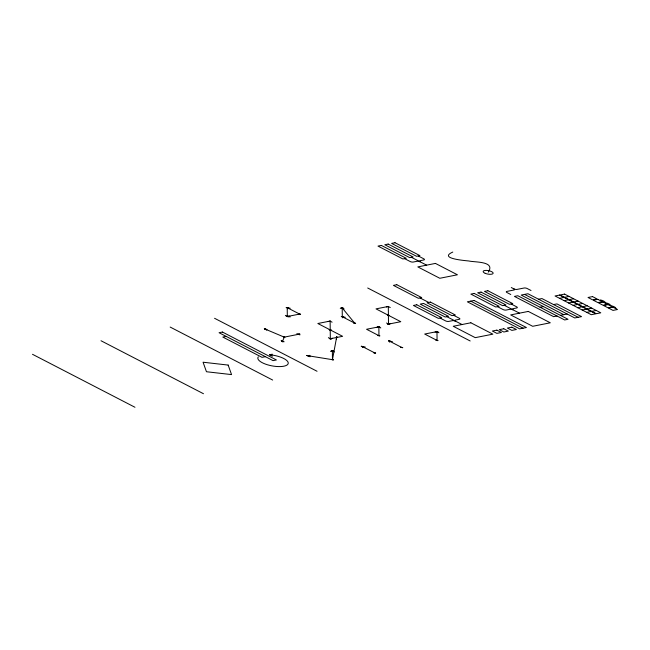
<?xml version="1.0" encoding="UTF-8"?>
<svg xmlns="http://www.w3.org/2000/svg" width="650" height="650" viewBox="0 0 650 650"><rect width="100%" height="100%" fill="white"/><g stroke="black" fill="none" stroke-linecap="round" stroke-linejoin="round"><path stroke-width="0.97" d="M336.359 339.373L336.749 336.562L336.342 337.984M310.017 355.371L307.767 355.704L332.459 359.678L336.749 336.562M287.536 315.486L287.316 316.517L290.282 316.908M284.131 341.762L282.474 341.534L284.237 337.131L299.756 334.059L299.829 334.977M488.264 272.171C495.844 261.04 474.573 262.421 468.894 260.991C464.945 260.561 438.1 258.497 452.79 252.062M289.242 316.014L287.316 316.517L285.374 315.396M340.275 308.392L342.201 307.889L344.142 309.01M328.209 321.563L330.135 321.067L332.077 322.189M386.384 306.946L388.31 306.451L390.252 307.572M332.248 338.252L330.322 338.748L328.38 337.626M390.423 323.635L388.497 324.131L386.555 323.009M376.935 327.34L378.861 326.844L380.803 327.966M330.444 351.333L332.369 350.838L334.311 351.959M435.053 332.109L436.979 331.614L438.921 332.735M226.184 336.399L222.812 337.066L262.023 357.338L265.395 356.671M538.566 299.227L541.938 298.561L578.167 317.289M272.358 356.233L269.506 354.762L272.334 354.201M559.569 298.317L564.062 297.424M564.59 297.318L569.083 296.433M564.094 300.658L568.587 299.764M569.124 299.658L573.617 298.773M540.077 307.247L543.449 306.581M553.572 304.574L556.944 303.908L581.539 316.623L574.787 317.956L527.93 293.735L521.186 295.067L568.043 319.296L564.663 319.963L517.806 295.734L514.434 296.408L553.646 316.672L557.017 316.006M568.62 302.998L573.113 302.104M573.649 301.998L578.142 301.113M573.154 305.338L577.647 304.452M578.175 304.346L582.668 303.452M577.679 307.678L582.173 306.792M582.709 306.686L587.202 305.793M582.205 310.017L586.698 309.132M587.234 309.026L591.727 308.132M560.398 315.339L567.141 314.007M586.739 312.358L591.232 311.472M591.76 311.366L596.253 310.481M296.831 333.71L299.756 334.059M345.264 317.289L342.298 316.729L342.201 307.889L354.689 323.139L342.298 316.729L342.542 317.834M290.192 308.23L287.219 307.669L287.316 316.517L299.618 314.08L287.219 307.669L287.471 308.774M389.675 342.201L389.431 341.104L392.397 341.664M362.513 347.571L362.269 346.474L365.235 347.035M266.719 330.143L265.102 329.062L266.996 329.452M284.399 337.391L284.928 337.326A1.893 0.658 10.5 0 0 284.139 336.895L283.538 336.936A1.893 0.658 10.5 0 0 284.326 337.366L284.318 337.366M265.102 329.062L284.237 337.131M307.767 355.704L310.034 356.761M531.017 290.509L527.166 288.511A2.218 0.772 10.5 0 0 524.079 288.015L517.026 289.412A2.218 0.772 10.5 0 1 513.939 288.909L511.274 287.536M524.558 294.401L563.769 314.673M510.77 294.507L506.919 292.516A2.218 0.772 10.5 0 1 506.902 291.411L513.955 290.014A2.218 0.772 10.5 0 0 513.939 288.909M418.234 255.954L423.824 258.838A2.218 0.772 10.5 0 1 423.841 259.951L420.095 260.691A2.218 0.772 10.5 0 0 420.111 261.796A2.218 0.772 10.5 0 0 417.024 261.292L413.286 262.031A2.218 0.772 10.5 0 1 410.199 261.536L404.601 258.643M511.103 303.964L516.693 306.849A2.218 0.772 10.5 0 1 516.701 307.962L512.964 308.701A2.218 0.772 10.5 0 0 512.98 309.806A2.218 0.772 10.5 0 0 509.892 309.303L506.147 310.05A2.218 0.772 10.5 0 1 503.059 309.546L497.469 306.654M411.418 257.294L426.619 265.159M504.286 305.313L519.488 313.17M470.73 301.145L523.047 328.193M420.03 297.936L428.724 302.429M453.659 315.323L459.257 318.216A2.218 0.772 10.5 0 1 459.266 319.321L455.528 320.06A2.218 0.772 10.5 0 0 455.536 321.165A2.218 0.772 10.5 0 0 452.449 320.669L448.711 321.409A2.218 0.772 10.5 0 1 445.624 320.913L440.034 318.021M446.843 316.672L462.044 324.529M367.705 287.999L470.177 340.974M389.431 341.104L401.83 347.506M362.269 346.474L374.668 352.877M214.565 318.289L317.046 371.264M170.178 327.064L272.659 380.047M101.002 340.746L203.474 393.729M32.5 354.299L134.972 407.274M281.141 340.502L282.474 341.534M332.369 350.838L332.459 359.678M269.506 354.762A15.438 5.354 10.5 0 1 288.218 362.716A15.438 5.354 10.5 0 1 271.578 365.796A15.438 5.354 10.5 0 1 258.342 356.834M610.992 305.719A5.744 1.991 10.5 0 1 615.924 308.441M605.654 302.794A5.744 1.991 10.5 0 1 610.586 305.516M600.372 299.942A5.744 1.991 10.5 0 1 605.304 302.664M286.252 307.491L288.194 307.856L286.252 307.491M286.341 316.331L288.291 316.696L286.341 316.331M298.642 313.901L300.592 314.259L298.642 313.901M306.792 355.517L308.734 355.883L306.808 355.477M329.257 329.729L331.199 330.086L329.257 329.729M329.355 338.569L331.297 338.926L329.355 338.569M331.394 350.651L333.336 351.016L331.394 350.651M331.492 359.499L333.434 359.856L331.492 359.499M341.226 307.71L343.176 308.076L341.234 307.686M341.323 316.55L343.265 316.916L341.331 316.526M353.722 322.961L355.664 323.318L353.73 322.936M361.294 346.287L363.244 346.653L361.294 346.287M373.693 352.698L375.635 353.064L373.693 352.698M377.886 326.658L379.836 327.023L377.894 326.641M377.983 335.506L379.925 335.863L377.999 335.457M387.433 315.112L389.374 315.469L387.433 315.112M387.53 323.952L389.472 324.309L387.53 323.952M388.456 340.917L390.406 341.283L388.464 340.892M400.855 347.327L402.797 347.693L400.863 347.303M436.012 331.427L437.954 331.793L436.012 331.402M436.101 340.275L438.051 340.632L436.109 340.251M264.347 328.738L264.469 328.924A1.958 0.682 10.5 0 0 265.241 329.314L265.728 329.201A1.958 0.682 10.5 0 0 264.956 328.803L264.371 328.713M281.718 341.217L281.848 341.396A1.958 0.682 10.5 0 0 282.62 341.794L283.108 341.673A1.958 0.682 10.5 0 0 282.336 341.283L281.726 341.201M381.355 245.424L377.983 246.09L402.919 258.976L406.291 258.31L381.355 245.424M388.172 244.075L384.792 244.741L409.727 257.636L413.108 256.961L388.172 244.075M394.989 242.726L391.609 243.393L416.544 256.287L419.924 255.613L394.989 242.726M435.435 263.412L417.804 266.898L439.806 278.273L457.438 274.787L435.435 263.412M396.784 284.708L393.412 285.382L418.348 298.269L421.72 297.602L396.784 284.708M222.43 332.044L219.058 332.719L273.041 360.628L276.412 359.954L222.43 332.044M388.31 306.451L376.009 308.88L400.798 321.701L388.497 324.131L388.31 306.451M330.135 321.067L317.834 323.497L342.623 336.318L330.322 338.748L330.135 321.067M416.78 304.793L413.408 305.459L438.344 318.354L441.716 317.688L416.78 304.793M423.597 303.444L420.225 304.111L445.161 317.005L448.532 316.339L423.597 303.444M430.414 302.096L427.042 302.762L451.977 315.656L455.349 314.99L430.414 302.096M474.224 293.434L470.844 294.101L495.779 306.995L499.159 306.321L474.224 293.434M481.041 292.086L477.661 292.752L502.596 305.646L505.976 304.972L481.041 292.086M487.849 290.737L484.477 291.403L509.413 304.298L512.785 303.631L487.849 290.737M474.102 300.479L467.358 301.811L519.667 328.859L526.419 327.527L474.102 300.479M378.861 326.844L366.559 329.274L378.958 335.684L378.861 326.844M559.528 295.084L555.035 295.969L591.264 314.697L595.758 313.812L559.528 295.084M564.558 294.092L560.064 294.978L596.294 313.706L600.787 312.821L564.558 294.092M592.516 296.595L588.023 297.481L592.548 299.829L597.041 298.935L592.516 296.595M470.86 322.782L453.229 326.276L475.239 337.651L492.871 334.165L470.86 322.782M528.304 311.423L510.673 314.909L532.675 326.292L550.306 322.798L528.304 311.423M597.854 299.358L593.361 300.243L597.886 302.583L602.379 301.697L597.854 299.358M436.979 331.614L424.677 334.043L437.076 340.454L436.979 331.614M603.038 302.039L598.544 302.924L603.07 305.264L607.563 304.379L603.038 302.039M608.002 304.606L603.509 305.492L608.043 307.832L612.536 306.946L608.002 304.606M496.86 330.135L492.367 331.029L496.892 333.369L501.386 332.475L496.86 330.135M503.774 328.77L499.281 329.656L503.815 331.996L508.308 331.11L503.774 328.77M511.859 327.169L507.366 328.055L511.899 330.395L516.392 329.509L511.859 327.169M612.974 307.174L608.481 308.059L613.007 310.399L617.5 309.514L612.974 307.174M228.158 365.081L203.068 362.221L206.456 371.735L231.554 374.595L228.158 365.081M485.201 273.333A5.103 1.771 10.5 0 0 493.147 273.358A5.103 1.771 10.5 0 0 486.102 270.384A5.103 1.771 10.5 0 0 485.201 273.333"/></g></svg>
